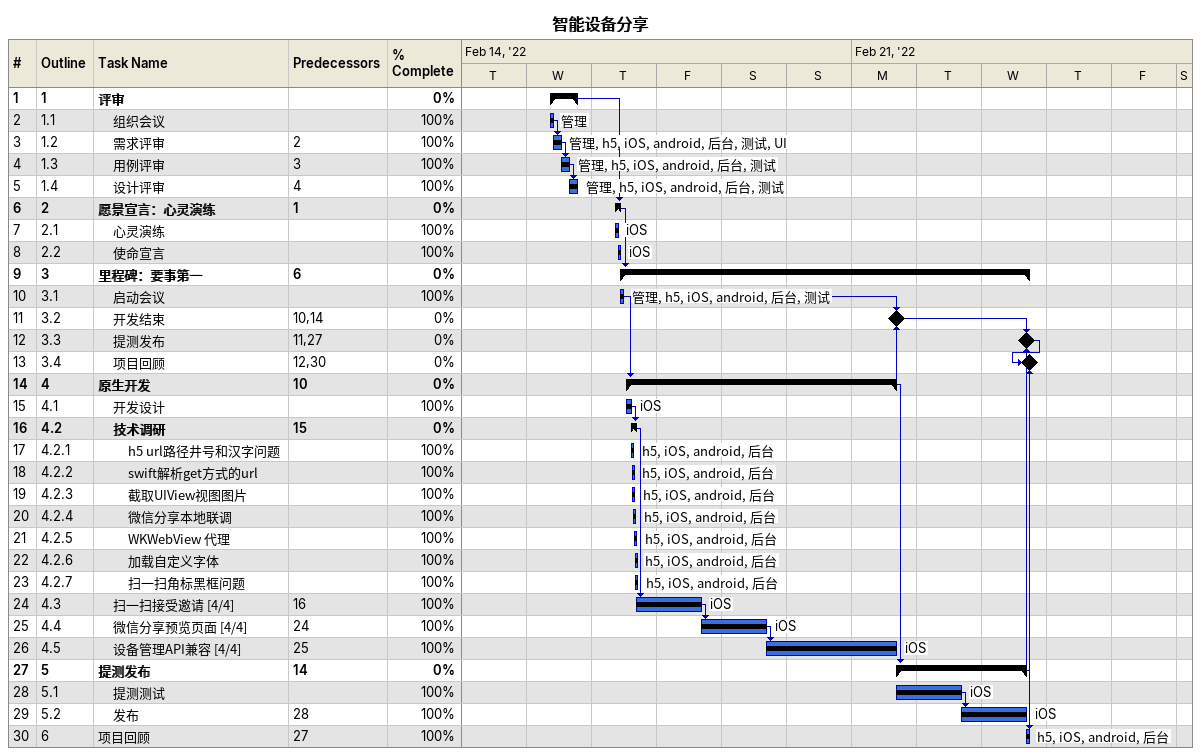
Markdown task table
智能设备分享

| ID | WBS | Task | Start | Finish | Predecessors | Resources | % complete |
|---|---|---|---|---|---|---|---|
| 1 | 1 | **评审** | 2022-02-16 | 2022-02-16 |  |  | 0 |
| 2 | 1.1 | 组织会议 | 2022-02-16 | 2022-02-16 |  | 管理 | 100 |
| 3 | 1.2 | 需求评审 | 2022-02-16 | 2022-02-16 | 2 | 管理, h5, iOS, android, 后台, 测试, UI | 100 |
| 4 | 1.3 | 用例评审 | 2022-02-16 | 2022-02-16 | 3 | 管理, h5, iOS, android, 后台, 测试 | 100 |
| 5 | 1.4 | 设计评审 | 2022-02-16 | 2022-02-16 | 4 | 管理, h5, iOS, android, 后台, 测试 | 100 |
| 6 | 2 | **愿景宣言：心灵演练** | 2022-02-17 | 2022-02-17 | 1 |  | 0 |
| 7 | 2.1 | 心灵演练 | 2022-02-17 | 2022-02-17 |  | iOS | 100 |
| 8 | 2.2 | 使命宣言 | 2022-02-17 | 2022-02-17 |  | iOS | 100 |
| 9 | 3 | **里程碑：要事第一** | 2022-02-17 | 2022-02-23 | 6 |  | 0 |
| 10 | 3.1 | 启动会议 | 2022-02-17 | 2022-02-17 |  | 管理, h5, iOS, android, 后台, 测试 | 100 |
| 11 | 3.2 | 开发结束 (milestone) | 2022-02-21 | 2022-02-21 | 10, 14 |  | 0 |
| 12 | 3.3 | 提测发布 (milestone) | 2022-02-23 | 2022-02-23 | 11, 27 |  | 0 |
| 13 | 3.4 | 项目回顾 (milestone) | 2022-02-23 | 2022-02-23 | 12, 30 |  | 0 |
| 14 | 4 | **原生开发** | 2022-02-17 | 2022-02-21 | 10 |  | 0 |
| 15 | 4.1 | 开发设计 | 2022-02-17 | 2022-02-17 |  | iOS | 100 |
| 16 | 4.2 | **技术调研** | 2022-02-17 | 2022-02-17 | 15 |  | 0 |
| 17 | 4.2.1 | h5 url路径井号和汉字问题 | 2022-02-17 | 2022-02-17 |  | h5, iOS, android, 后台 | 100 |
| 18 | 4.2.2 | swift解析get方式的url | 2022-02-17 | 2022-02-17 |  | h5, iOS, android, 后台 | 100 |
| 19 | 4.2.3 | 截取UIView视图图片 | 2022-02-17 | 2022-02-17 |  | h5, iOS, android, 后台 | 100 |
| 20 | 4.2.4 | 微信分享本地联调 | 2022-02-17 | 2022-02-17 |  | h5, iOS, android, 后台 | 100 |
| 21 | 4.2.5 | WKWebView 代理 | 2022-02-17 | 2022-02-17 |  | h5, iOS, android, 后台 | 100 |
| 22 | 4.2.6 | 加载自定义字体 | 2022-02-17 | 2022-02-17 |  | h5, iOS, android, 后台 | 100 |
| 23 | 4.2.7 | 扫一扫角标黑框问题 | 2022-02-17 | 2022-02-17 |  | h5, iOS, android, 后台 | 100 |
| 24 | 4.3 | 扫一扫接受邀请 [4/4] | 2022-02-17 | 2022-02-18 | 16 | iOS | 100 |
| 25 | 4.4 | 微信分享预览页面 [4/4] | 2022-02-18 | 2022-02-19 | 24 | iOS | 100 |
| 26 | 4.5 | 设备管理API兼容 [4/4] | 2022-02-19 | 2022-02-21 | 25 | iOS | 100 |
| 27 | 5 | **提测发布** | 2022-02-21 | 2022-02-23 | 14 |  | 0 |
| 28 | 5.1 | 提测测试 | 2022-02-21 | 2022-02-22 |  | iOS | 100 |
| 29 | 5.2 | 发布 | 2022-02-22 | 2022-02-23 | 28 | iOS | 100 |
| 30 | 6 | 项目回顾 | 2022-02-23 | 2022-02-23 | 27 | h5, iOS, android, 后台 | 100 |
